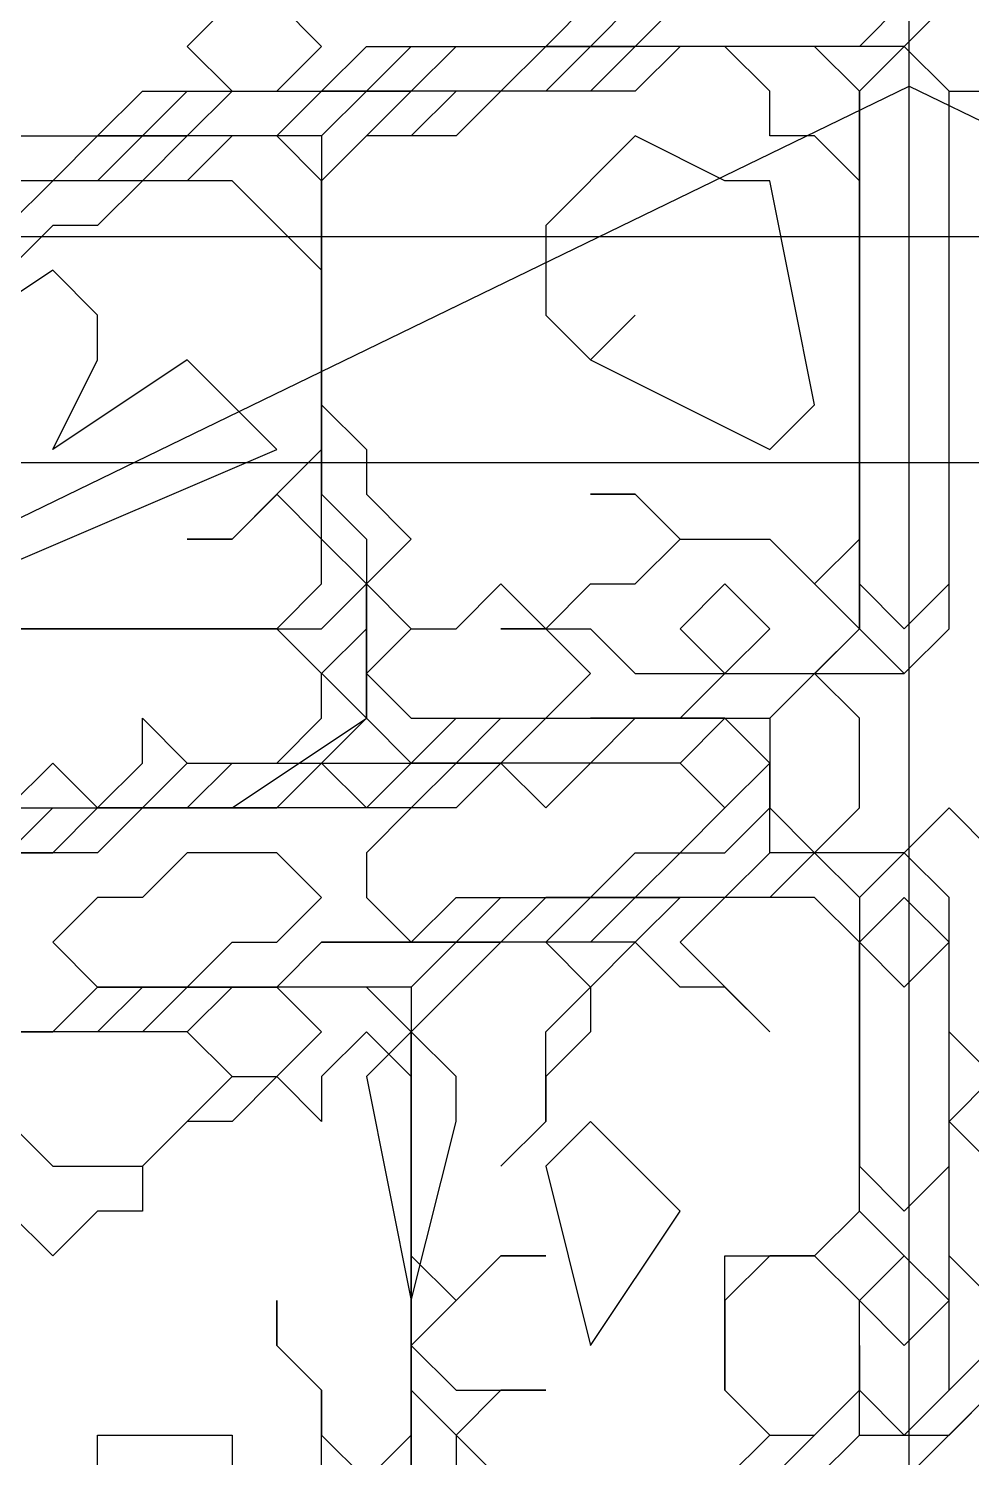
# Model space of a CAD drawing. Extents: x 46 to 224, y 52 to 151.
# Drawn here: x 123.3 to 135.83, y 118.78 to 137.76 of the extents above; entities that cross this region are included whole.
import ezdxf

# ---------------------------------------------------------------- set-up
doc = ezdxf.new("R2010")
doc.units = 0
doc.layers.add('OUTLINE', color=1, linetype='CONTINUOUS')

msp = doc.modelspace()

# ---------------------------------------------------------------- linework, layer by layer
for p, q in [((126.0056, 138.123), (125.4103, 137.5278)), ((127.196, 137.5278), (126.6008, 138.123)), ((130.1722, 137.5278), (130.7675, 138.123)), ((130.1722, 137.5278), (130.7675, 138.123)), ((130.7675, 137.5278), (131.3627, 138.123)), ((131.3627, 137.5278), (131.9579, 138.123)), ((131.3627, 137.5278), (131.9579, 138.123)), ((134.9341, 138.123), (134.3389, 137.5278)), ((134.9341, 138.123), (134.3389, 137.5278)), ((135.5294, 138.123), (134.9341, 137.5278)), ((125.4103, 137.5278), (126.0056, 136.9326)), ((126.6008, 136.9326), (127.196, 137.5278)), ((127.196, 136.9326), (127.7913, 137.5278)), ((127.196, 136.9326), (127.7913, 137.5278)), ((127.7913, 136.9326), (128.3865, 137.5278)), ((127.7913, 137.5278), (130.1722, 137.5278)), ((127.7913, 137.5278), (130.1722, 137.5278)), ((128.3865, 136.9326), (128.9818, 137.5278)), ((128.3865, 136.9326), (128.9818, 137.5278)), ((128.3865, 137.5278), (130.7675, 137.5278)), ((128.9818, 137.5278), (131.3627, 137.5278)), ((128.9818, 137.5278), (131.3627, 137.5278)), ((130.1722, 137.5278), (129.577, 136.9326)), ((130.1722, 137.5278), (129.577, 136.9326)), ((130.1722, 137.5278), (129.577, 136.9326)), ((130.7675, 137.5278), (130.1722, 136.9326)), ((130.7675, 137.5278), (130.1722, 136.9326)), ((130.7675, 137.5278), (130.1722, 136.9326)), ((134.3389, 137.5278), (130.1722, 137.5278)), ((134.3389, 137.5278), (130.1722, 137.5278)), ((134.9341, 137.5278), (130.1722, 137.5278)), ((130.7675, 137.5278), (130.1722, 136.9326)), ((130.7675, 137.5278), (130.1722, 136.9326)), ((133.7437, 137.5278), (130.7675, 137.5278)), ((133.7437, 137.5278), (130.7675, 137.5278)), ((133.7437, 137.5278), (130.7675, 137.5278)), ((134.9341, 137.5278), (130.7675, 137.5278)), ((131.3627, 137.5278), (130.7675, 136.9326)), ((131.3627, 137.5278), (130.7675, 136.9326)), ((134.9341, 137.5278), (130.7675, 137.5278)), ((133.7437, 137.5278), (131.3627, 137.5278)), ((133.7437, 137.5278), (131.3627, 137.5278)), ((131.9579, 137.5278), (131.3627, 136.9326)), ((132.5532, 137.5278), (131.9579, 137.5278)), ((133.1484, 136.9326), (132.5532, 137.5278)), ((134.3389, 136.9326), (133.7437, 137.5278)), ((134.3389, 136.9326), (133.7437, 137.5278)), ((134.3389, 136.9326), (133.7437, 137.5278)), ((134.3389, 136.9326), (133.7437, 137.5278)), ((134.3389, 136.9326), (133.7437, 137.5278)), ((134.9341, 137.5278), (134.3389, 136.9326)), ((134.9341, 137.5278), (134.3389, 136.9326)), ((134.9341, 137.5278), (134.3389, 136.9326)), ((134.9341, 137.5278), (134.3389, 136.9326)), ((134.9341, 137.5278), (134.3389, 136.9326)), ((134.9341, 137.5278), (134.3389, 136.9326)), ((135.5294, 136.9326), (134.9341, 137.5278)), ((135.5294, 136.9326), (134.9341, 137.5278)), ((135.5294, 136.9326), (134.9341, 137.5278)), ((134.9341, 137.5278), (135.5294, 136.9326)), ((135.5294, 136.9326), (134.9341, 137.5278)), ((135.5294, 136.9326), (134.9341, 137.5278)), ((135.5294, 136.9326), (134.9341, 137.5278)), ((135.5294, 136.9326), (134.9341, 137.5278)), ((135.5294, 136.9326), (134.9341, 137.5278)), ((135.5294, 136.9326), (134.9341, 137.5278)), ((124.2198, 136.3373), (124.8151, 136.9326)), ((124.2198, 136.3373), (124.8151, 136.9326)), ((124.8151, 136.3373), (125.4103, 136.9326)), ((124.8151, 136.9326), (127.196, 136.9326)), ((124.8151, 136.9326), (127.196, 136.9326)), ((125.4103, 136.3373), (126.0056, 136.9326)), ((125.4103, 136.3373), (126.0056, 136.9326)), ((125.4103, 136.9326), (127.7913, 136.9326)), ((126.0056, 136.9326), (126.6008, 136.9326)), ((126.0056, 136.9326), (128.3865, 136.9326)), ((126.0056, 136.9326), (128.3865, 136.9326)), ((127.196, 136.9326), (126.6008, 136.3373)), ((127.196, 136.9326), (126.6008, 136.3373)), ((127.7913, 136.9326), (127.196, 136.3373)), ((127.7913, 136.9326), (127.196, 136.3373)), ((127.7913, 136.9326), (127.196, 136.3373)), ((129.577, 136.9326), (127.196, 136.9326)), ((129.577, 136.9326), (127.196, 136.9326)), ((127.7913, 136.9326), (127.196, 136.3373)), ((127.7913, 136.9326), (127.196, 136.3373)), ((128.3865, 136.9326), (127.196, 135.7421)), ((127.7913, 136.9326), (127.196, 136.3373)), ((130.1722, 136.9326), (127.7913, 136.9326)), ((130.1722, 136.9326), (127.7913, 136.9326)), ((130.1722, 136.9326), (127.7913, 136.9326)), ((129.577, 136.9326), (127.7913, 136.9326)), ((130.1722, 136.9326), (127.7913, 136.9326)), ((130.1722, 136.9326), (127.7913, 136.9326)), ((130.7675, 136.9326), (128.3865, 136.9326)), ((128.9818, 136.9326), (128.3865, 136.3373)), ((130.7675, 136.9326), (128.9818, 136.9326)), ((129.577, 136.9326), (128.9818, 136.3373)), ((131.3627, 136.9326), (129.577, 136.9326)), ((133.1484, 136.3373), (133.1484, 136.9326)), ((134.3389, 136.3373), (134.3389, 136.9326)), ((134.3389, 136.9326), (134.3389, 136.3373)), ((134.3389, 135.7421), (134.3389, 136.9326)), ((134.3389, 136.9326), (134.3389, 136.3373)), ((134.3389, 136.3373), (134.3389, 136.9326)), ((134.3389, 136.9326), (134.3389, 129.7897)), ((134.3389, 136.3373), (134.3389, 136.9326)), ((134.3389, 136.9326), (134.3389, 130.3849)), ((134.3389, 136.9326), (134.3389, 130.3849)), ((135.5294, 129.7897), (135.5294, 136.9326)), ((135.5294, 129.7897), (135.5294, 136.9326)), ((135.5294, 129.7897), (135.5294, 136.9326)), ((135.5294, 136.9326), (136.1246, 136.9326)), ((135.5294, 136.3373), (135.5294, 136.9326)), ((135.5294, 136.9326), (136.1246, 136.9326)), ((135.5294, 136.3373), (135.5294, 136.9326)), ((135.5294, 136.3373), (135.5294, 136.9326)), ((135.5294, 136.3373), (135.5294, 136.9326)), ((135.5294, 136.3373), (135.5294, 136.9326)), ((135.5294, 136.3373), (135.5294, 136.9326)), ((135.5294, 136.3373), (135.5294, 136.9326)), ((121.2437, 136.3373), (124.2198, 136.3373)), ((121.2437, 136.3373), (124.2198, 136.3373)), ((122.4341, 136.3373), (124.8151, 136.3373)), ((123.0294, 136.3373), (125.4103, 136.3373)), ((123.0294, 136.3373), (125.4103, 136.3373)), ((124.2198, 136.3373), (123.6246, 135.7421)), ((124.2198, 136.3373), (123.6246, 135.7421)), ((126.6008, 136.3373), (124.2198, 136.3373)), ((126.6008, 136.3373), (124.2198, 136.3373)), ((124.8151, 136.3373), (124.2198, 135.7421)), ((124.8151, 136.3373), (124.2198, 135.7421)), ((124.8151, 136.3373), (124.2198, 135.7421)), ((125.4103, 136.3373), (124.8151, 135.7421)), ((125.4103, 136.3373), (124.8151, 135.7421)), ((125.4103, 136.3373), (124.8151, 135.7421)), ((127.196, 136.3373), (124.8151, 136.3373)), ((127.196, 136.3373), (124.8151, 136.3373)), ((125.4103, 136.3373), (124.8151, 135.7421)), ((127.196, 136.3373), (124.8151, 136.3373)), ((126.6008, 136.3373), (125.4103, 136.3373)), ((126.6008, 136.3373), (125.4103, 136.3373)), ((126.6008, 136.3373), (125.4103, 136.3373)), ((126.6008, 136.3373), (125.4103, 136.3373)), ((126.0056, 136.3373), (125.4103, 135.7421)), ((126.6008, 136.3373), (126.0056, 136.3373)), ((127.196, 135.7421), (126.6008, 136.3373)), ((127.196, 135.7421), (126.6008, 136.3373)), ((127.196, 135.7421), (126.6008, 136.3373)), ((127.196, 135.7421), (126.6008, 136.3373)), ((127.196, 135.7421), (126.6008, 136.3373)), ((127.196, 136.3373), (127.196, 135.7421)), ((127.196, 136.3373), (127.196, 135.7421)), ((127.196, 136.3373), (127.196, 135.7421)), ((127.7913, 136.3373), (127.196, 135.7421)), ((127.7913, 136.3373), (127.196, 135.7421)), ((128.3865, 136.3373), (127.7913, 136.3373)), ((128.9818, 136.3373), (127.7913, 136.3373)), ((131.3627, 136.3373), (130.1722, 135.1468)), ((131.3627, 136.3373), (130.1722, 135.1468)), ((132.5532, 135.7421), (131.3627, 136.3373)), ((132.5532, 135.7421), (131.3627, 136.3373)), ((133.7437, 136.3373), (133.1484, 136.3373)), ((134.3389, 135.7421), (133.7437, 136.3373)), ((134.3389, 136.3373), (134.3389, 135.7421)), ((134.3389, 129.7897), (134.3389, 136.3373)), ((134.3389, 130.9802), (134.3389, 136.3373)), ((135.5294, 129.7897), (135.5294, 136.3373)), ((135.5294, 135.7421), (135.5294, 136.3373)), ((135.5294, 129.7897), (135.5294, 136.3373)), ((135.5294, 129.7897), (135.5294, 136.3373)), ((135.5294, 130.3849), (135.5294, 136.3373)), ((135.5294, 130.3849), (135.5294, 136.3373)), ((135.5294, 129.7897), (135.5294, 136.3373)), ((123.6246, 135.7421), (120.6484, 135.7421)), ((123.6246, 135.7421), (120.6484, 135.7421)), ((124.2198, 135.7421), (121.2437, 135.7421)), ((124.2198, 135.7421), (121.2437, 135.7421)), ((124.2198, 135.7421), (121.2437, 135.7421)), ((124.8151, 135.7421), (121.8389, 135.7421)), ((124.8151, 135.7421), (121.8389, 135.7421)), ((124.8151, 135.7421), (121.8389, 135.7421)), ((124.8151, 135.7421), (121.8389, 135.7421)), ((123.6246, 135.7421), (123.0294, 135.1468)), ((125.4103, 135.7421), (123.6246, 135.7421)), ((124.8151, 135.7421), (124.2198, 135.1468)), ((126.0056, 135.7421), (124.8151, 135.7421)), ((126.6008, 135.1468), (126.0056, 135.7421)), ((127.196, 135.7421), (127.196, 131.5754)), ((127.196, 131.5754), (127.196, 135.7421)), ((127.196, 135.7421), (127.196, 131.5754)), ((127.196, 130.9802), (127.196, 135.7421)), ((127.196, 135.7421), (127.196, 132.7659)), ((133.1484, 135.7421), (132.5532, 135.7421)), ((133.1484, 135.7421), (132.5532, 135.7421)), ((133.7437, 132.7659), (133.1484, 135.7421)), ((133.7437, 132.7659), (133.1484, 135.7421)), ((134.3389, 130.9802), (134.3389, 135.7421)), ((135.5294, 129.7897), (135.5294, 135.7421)), ((123.6246, 135.1468), (122.4341, 133.9564)), ((124.2198, 135.1468), (123.6246, 135.1468)), ((127.196, 134.5516), (126.6008, 135.1468)), ((130.1722, 135.1468), (130.1722, 133.9564)), ((130.1722, 135.1468), (130.1722, 133.9564)), ((123.6246, 134.5516), (121.8389, 133.3611)), ((123.6246, 134.5516), (121.8389, 133.3611)), ((124.2198, 133.9564), (123.6246, 134.5516)), ((124.2198, 133.9564), (123.6246, 134.5516)), ((127.196, 134.5516), (127.196, 133.3611)), ((127.196, 133.9564), (127.196, 134.5516)), ((127.196, 132.1707), (127.196, 134.5516)), ((134.3389, 129.7897), (134.3389, 134.5516)), ((134.3389, 134.5516), (134.3389, 129.7897)), ((134.3389, 129.7897), (134.3389, 134.5516)), ((134.3389, 134.5516), (134.3389, 129.7897)), ((134.3389, 129.7897), (134.3389, 134.5516)), ((134.3389, 134.5516), (134.3389, 129.7897)), ((124.2198, 133.3611), (124.2198, 133.9564)), ((124.2198, 133.3611), (124.2198, 133.9564)), ((127.196, 133.3611), (127.196, 133.9564)), ((130.1722, 133.9564), (130.7675, 133.3611)), ((130.1722, 133.9564), (130.7675, 133.3611)), ((130.7675, 133.3611), (131.3627, 133.9564)), ((131.3627, 133.9564), (130.7675, 133.3611)), ((130.7675, 133.3611), (131.3627, 133.9564)), ((131.3627, 133.9564), (130.7675, 133.3611)), ((125.4103, 133.3611), (123.6246, 132.1707)), ((123.6246, 132.1707), (124.2198, 133.3611)), ((125.4103, 133.3611), (123.6246, 132.1707)), ((123.6246, 132.1707), (124.2198, 133.3611)), ((126.6008, 132.1707), (125.4103, 133.3611)), ((126.6008, 132.1707), (125.4103, 133.3611)), ((130.7675, 133.3611), (133.1484, 132.1707)), ((130.7675, 133.3611), (133.1484, 132.1707)), ((127.196, 132.7659), (127.7913, 132.1707)), ((133.1484, 132.1707), (133.7437, 132.7659)), ((133.1484, 132.1707), (133.7437, 132.7659)), ((122.4341, 130.3849), (126.6008, 132.1707)), ((122.4341, 130.3849), (126.6008, 132.1707)), ((126.0056, 130.9802), (127.196, 132.1707)), ((127.7913, 132.1707), (127.7913, 131.5754)), ((126.6008, 131.5754), (126.0056, 130.9802)), ((127.196, 130.9802), (126.6008, 131.5754)), ((127.196, 131.5754), (127.7913, 130.9802)), ((127.7913, 131.5754), (128.3865, 130.9802)), ((131.3627, 131.5754), (130.7675, 131.5754)), ((130.7675, 131.5754), (131.3627, 131.5754)), ((131.9579, 130.9802), (131.3627, 131.5754)), ((131.3627, 131.5754), (131.9579, 130.9802)), ((126.0056, 130.9802), (125.4103, 130.9802)), ((125.4103, 130.9802), (126.0056, 130.9802)), ((127.7913, 130.3849), (127.196, 130.9802)), ((127.196, 130.3849), (127.196, 130.9802)), ((127.7913, 130.9802), (127.7913, 130.3849)), ((128.3865, 130.9802), (127.7913, 130.3849)), ((131.3627, 130.3849), (131.9579, 130.9802)), ((131.9579, 130.9802), (133.1484, 130.9802)), ((133.1484, 130.9802), (133.7437, 130.3849)), ((133.7437, 130.3849), (134.3389, 130.9802)), ((133.7437, 130.3849), (134.3389, 130.9802)), ((134.3389, 129.7897), (134.3389, 130.9802)), ((134.3389, 130.9802), (134.3389, 129.7897)), ((134.3389, 129.7897), (134.3389, 130.9802)), ((134.3389, 130.9802), (134.3389, 129.7897)), ((126.6008, 129.7897), (127.196, 130.3849)), ((127.196, 129.7897), (127.7913, 130.3849)), ((127.7913, 129.7897), (127.7913, 130.3849)), ((127.7913, 130.3849), (127.7913, 128.5992)), ((127.7913, 130.3849), (128.3865, 129.7897)), ((127.7913, 130.3849), (128.3865, 129.7897)), ((128.9818, 129.7897), (129.577, 130.3849)), ((129.577, 130.3849), (130.1722, 129.7897)), ((130.1722, 129.7897), (130.7675, 130.3849)), ((130.7675, 130.3849), (131.3627, 130.3849)), ((132.5532, 130.3849), (131.9579, 129.7897)), ((133.1484, 129.7897), (132.5532, 130.3849)), ((134.3389, 129.7897), (133.7437, 130.3849)), ((134.3389, 129.7897), (134.3389, 130.3849)), ((134.3389, 130.3849), (134.3389, 129.7897)), ((134.3389, 130.3849), (134.9341, 129.7897)), ((134.3389, 130.3849), (134.9341, 129.7897)), ((134.9341, 129.7897), (135.5294, 130.3849)), ((134.9341, 129.7897), (135.5294, 130.3849)), ((121.2437, 129.7897), (127.196, 129.7897)), ((126.6008, 129.7897), (121.2437, 129.7897)), ((121.2437, 129.7897), (126.6008, 129.7897)), ((126.6008, 129.7897), (121.2437, 129.7897)), ((126.6008, 129.7897), (124.8151, 129.7897)), ((124.8151, 129.7897), (126.6008, 129.7897)), ((127.7913, 128.5992), (126.6008, 129.7897)), ((126.6008, 129.7897), (127.196, 129.1945)), ((127.196, 129.1945), (126.6008, 129.7897)), ((127.196, 129.1945), (126.6008, 129.7897)), ((127.196, 129.1945), (127.7913, 129.7897)), ((127.7913, 128.5992), (127.7913, 129.7897)), ((127.7913, 129.7897), (127.7913, 128.5992)), ((127.7913, 128.5992), (127.7913, 129.7897)), ((127.7913, 129.7897), (127.7913, 128.5992)), ((127.7913, 128.5992), (127.7913, 129.7897)), ((127.7913, 129.7897), (127.7913, 128.5992)), ((128.3865, 129.7897), (127.7913, 129.1945)), ((128.3865, 129.7897), (128.9818, 129.7897)), ((130.1722, 129.7897), (129.577, 129.7897)), ((129.577, 129.7897), (130.7675, 129.7897)), ((130.7675, 129.1945), (130.1722, 129.7897)), ((130.7675, 129.7897), (131.3627, 129.1945)), ((131.9579, 129.7897), (132.5532, 129.1945)), ((132.5532, 129.1945), (133.1484, 129.7897)), ((133.1484, 128.5992), (134.3389, 129.7897)), ((133.7437, 129.1945), (134.3389, 129.7897)), ((133.7437, 129.1945), (134.3389, 129.7897)), ((133.7437, 129.1945), (134.3389, 129.7897)), ((133.7437, 129.1945), (134.3389, 129.7897)), ((133.7437, 129.1945), (134.3389, 129.7897)), ((133.7437, 129.1945), (134.3389, 129.7897)), ((133.7437, 129.1945), (134.3389, 129.7897)), ((134.3389, 129.7897), (134.9341, 129.1945)), ((134.3389, 129.7897), (134.9341, 129.1945)), ((134.3389, 129.7897), (134.9341, 129.1945)), ((134.3389, 129.7897), (134.9341, 129.1945)), ((134.3389, 129.7897), (134.9341, 129.1945)), ((134.3389, 129.7897), (134.9341, 129.1945)), ((134.3389, 129.7897), (134.9341, 129.1945)), ((134.9341, 129.1945), (135.5294, 129.7897)), ((134.9341, 129.1945), (135.5294, 129.7897)), ((134.9341, 129.1945), (135.5294, 129.7897)), ((134.9341, 129.1945), (135.5294, 129.7897)), ((134.9341, 129.1945), (135.5294, 129.7897)), ((134.9341, 129.1945), (135.5294, 129.7897)), ((134.9341, 129.1945), (135.5294, 129.7897)), ((134.9341, 129.1945), (135.5294, 129.7897)), ((127.196, 128.5992), (127.196, 129.1945)), ((127.196, 128.5992), (127.196, 129.1945)), ((127.7913, 129.1945), (128.3865, 128.5992)), ((130.1722, 128.5992), (130.7675, 129.1945)), ((131.3627, 129.1945), (133.7437, 129.1945)), ((131.9579, 128.5992), (132.5532, 129.1945)), ((131.9579, 128.5992), (132.5532, 129.1945)), ((131.9579, 128.5992), (132.5532, 129.1945)), ((131.9579, 128.5992), (132.5532, 129.1945)), ((131.9579, 128.5992), (132.5532, 129.1945)), ((131.9579, 128.5992), (132.5532, 129.1945)), ((132.5532, 129.1945), (133.7437, 129.1945)), ((132.5532, 129.1945), (133.7437, 129.1945)), ((132.5532, 129.1945), (133.7437, 129.1945)), ((132.5532, 129.1945), (133.7437, 129.1945)), ((132.5532, 129.1945), (133.7437, 129.1945)), ((132.5532, 129.1945), (133.7437, 129.1945)), ((133.1484, 128.5992), (133.7437, 129.1945)), ((133.7437, 129.1945), (133.1484, 128.5992)), ((133.7437, 129.1945), (134.9341, 129.1945)), ((134.3389, 128.5992), (133.7437, 129.1945)), ((124.8151, 128.004), (124.8151, 128.5992)), ((124.8151, 128.5992), (125.4103, 128.004)), ((126.0056, 127.4088), (127.7913, 128.5992)), ((126.0056, 127.4088), (127.7913, 128.5992)), ((126.0056, 127.4088), (127.7913, 128.5992)), ((126.6008, 128.004), (127.196, 128.5992)), ((126.6008, 128.004), (127.196, 128.5992)), ((127.196, 128.004), (127.7913, 128.5992)), ((127.7913, 128.5992), (128.3865, 128.004)), ((127.7913, 128.5992), (128.3865, 128.004)), ((127.7913, 128.5992), (128.3865, 128.004)), ((127.7913, 128.5992), (128.3865, 128.004)), ((128.3865, 128.004), (128.9818, 128.5992)), ((128.3865, 128.5992), (130.1722, 128.5992)), ((128.9818, 128.004), (129.577, 128.5992)), ((128.9818, 128.004), (129.577, 128.5992)), ((128.9818, 128.004), (129.577, 128.5992)), ((128.9818, 128.5992), (131.9579, 128.5992)), ((129.577, 128.5992), (131.9579, 128.5992)), ((129.577, 128.5992), (131.9579, 128.5992)), ((129.577, 128.5992), (131.9579, 128.5992)), ((129.577, 128.004), (130.1722, 128.5992)), ((129.577, 128.004), (130.1722, 128.5992)), ((129.577, 128.004), (130.1722, 128.5992)), ((130.1722, 128.5992), (133.1484, 128.5992)), ((130.1722, 128.5992), (131.9579, 128.5992)), ((130.1722, 128.5992), (131.9579, 128.5992)), ((132.5532, 128.5992), (130.7675, 128.5992)), ((130.7675, 128.5992), (133.1484, 128.5992)), ((131.3627, 128.5992), (130.7675, 128.004)), ((132.5532, 128.5992), (131.3627, 128.5992)), ((132.5532, 128.5992), (131.9579, 128.004)), ((132.5532, 128.5992), (131.9579, 128.004)), ((133.1484, 128.004), (132.5532, 128.5992)), ((133.1484, 128.004), (132.5532, 128.5992)), ((133.1484, 128.004), (132.5532, 128.5992)), ((133.1484, 128.004), (132.5532, 128.5992)), ((133.1484, 128.5992), (133.1484, 127.4088)), ((134.3389, 128.004), (134.3389, 128.5992)), ((123.0294, 127.4088), (123.6246, 128.004)), ((123.6246, 128.004), (124.2198, 127.4088)), ((124.2198, 127.4088), (124.8151, 128.004)), ((124.8151, 127.4088), (125.4103, 128.004)), ((125.4103, 127.4088), (126.0056, 128.004)), ((125.4103, 128.004), (126.6008, 128.004)), ((125.4103, 128.004), (126.6008, 128.004)), ((126.0056, 128.004), (127.196, 128.004)), ((126.6008, 127.4088), (127.196, 128.004)), ((127.196, 128.004), (126.6008, 127.4088)), ((126.6008, 127.4088), (127.196, 128.004)), ((127.196, 128.004), (126.6008, 127.4088)), ((126.6008, 127.4088), (127.196, 128.004)), ((126.6008, 127.4088), (127.196, 128.004)), ((126.6008, 127.4088), (127.196, 128.004)), ((127.196, 128.004), (129.577, 128.004)), ((127.7913, 127.4088), (127.196, 128.004)), ((127.196, 128.004), (129.577, 128.004)), ((127.7913, 127.4088), (127.196, 128.004)), ((127.196, 128.004), (129.577, 128.004)), ((127.7913, 127.4088), (127.196, 128.004)), ((127.196, 128.004), (129.577, 128.004)), ((127.196, 128.004), (129.577, 128.004)), ((127.196, 128.004), (129.577, 128.004)), ((128.3865, 128.004), (127.7913, 127.4088)), ((128.3865, 128.004), (127.7913, 127.4088)), ((128.3865, 128.004), (127.7913, 127.4088)), ((128.3865, 128.004), (128.9818, 128.004)), ((128.3865, 128.004), (128.9818, 128.004)), ((128.3865, 128.004), (128.9818, 128.004)), ((129.577, 128.004), (128.3865, 128.004)), ((129.577, 128.004), (128.3865, 128.004)), ((129.577, 128.004), (128.3865, 128.004)), ((128.9818, 128.004), (128.3865, 127.4088)), ((130.7675, 128.004), (128.9818, 128.004)), ((129.577, 128.004), (128.9818, 127.4088)), ((129.577, 128.004), (128.9818, 127.4088)), ((130.1722, 127.4088), (129.577, 128.004)), ((130.1722, 127.4088), (129.577, 128.004)), ((130.7675, 128.004), (130.1722, 127.4088)), ((130.7675, 128.004), (130.1722, 127.4088)), ((131.9579, 128.004), (130.7675, 128.004)), ((131.9579, 128.004), (130.7675, 128.004)), ((131.9579, 128.004), (132.5532, 127.4088)), ((132.5532, 127.4088), (131.9579, 128.004)), ((131.9579, 128.004), (132.5532, 127.4088)), ((132.5532, 127.4088), (131.9579, 128.004)), ((132.5532, 127.4088), (133.1484, 128.004)), ((132.5532, 127.4088), (133.1484, 128.004)), ((133.1484, 126.8135), (133.1484, 128.004)), ((133.1484, 127.4088), (133.1484, 128.004)), ((134.3389, 127.4088), (134.3389, 128.004)), ((123.0294, 126.8135), (123.6246, 127.4088)), ((123.0294, 126.8135), (123.6246, 127.4088)), ((123.0294, 126.8135), (123.6246, 127.4088)), ((123.0294, 126.8135), (123.6246, 127.4088)), ((123.0294, 127.4088), (125.4103, 127.4088)), ((123.0294, 127.4088), (124.8151, 127.4088)), ((123.0294, 126.8135), (123.6246, 127.4088)), ((123.6246, 127.4088), (126.0056, 127.4088)), ((123.6246, 127.4088), (126.0056, 127.4088)), ((123.6246, 127.4088), (126.0056, 127.4088)), ((123.6246, 126.8135), (124.2198, 127.4088)), ((124.2198, 127.4088), (123.6246, 126.8135)), ((123.6246, 126.8135), (124.2198, 127.4088)), ((123.6246, 127.4088), (126.6008, 127.4088)), ((123.6246, 127.4088), (126.6008, 127.4088)), ((124.2198, 127.4088), (126.6008, 127.4088)), ((124.8151, 127.4088), (124.2198, 127.4088)), ((124.2198, 127.4088), (126.6008, 127.4088)), ((126.6008, 127.4088), (124.2198, 127.4088)), ((124.8151, 127.4088), (124.2198, 126.8135)), ((124.2198, 127.4088), (126.6008, 127.4088)), ((126.6008, 127.4088), (124.8151, 127.4088)), ((128.3865, 127.4088), (124.8151, 127.4088)), ((128.3865, 127.4088), (127.7913, 126.8135)), ((128.3865, 127.4088), (127.7913, 126.8135)), ((128.9818, 127.4088), (128.3865, 127.4088)), ((128.9818, 127.4088), (128.3865, 127.4088)), ((131.9579, 126.8135), (132.5532, 127.4088)), ((131.9579, 126.8135), (132.5532, 127.4088)), ((132.5532, 126.8135), (133.1484, 127.4088)), ((133.1484, 127.4088), (133.7437, 126.8135)), ((133.7437, 126.8135), (134.3389, 127.4088)), ((135.5294, 127.4088), (134.9341, 126.8135)), ((136.1246, 126.8135), (135.5294, 127.4088)), ((120.6484, 126.8135), (123.6246, 126.8135)), ((120.6484, 126.8135), (123.6246, 126.8135)), ((123.6246, 126.8135), (121.8389, 126.8135)), ((124.2198, 126.8135), (123.0294, 126.8135)), ((125.4103, 126.8135), (124.8151, 126.2183)), ((125.4103, 126.8135), (124.8151, 126.2183)), ((126.6008, 126.8135), (125.4103, 126.8135)), ((126.6008, 126.8135), (125.4103, 126.8135)), ((127.196, 126.2183), (126.6008, 126.8135)), ((127.196, 126.2183), (126.6008, 126.8135)), ((127.7913, 126.8135), (127.7913, 126.2183)), ((127.7913, 126.8135), (127.7913, 126.2183)), ((130.7675, 126.2183), (131.3627, 126.8135)), ((130.7675, 126.2183), (131.3627, 126.8135)), ((131.3627, 126.2183), (131.9579, 126.8135)), ((131.3627, 126.8135), (131.9579, 126.8135)), ((131.3627, 126.8135), (131.9579, 126.8135)), ((131.9579, 126.8135), (132.5532, 126.8135)), ((133.1484, 126.8135), (132.5532, 126.2183)), ((133.1484, 126.8135), (132.5532, 126.2183)), ((133.1484, 126.8135), (132.5532, 126.2183)), ((133.7437, 126.8135), (133.1484, 126.2183)), ((134.9341, 126.8135), (133.1484, 126.8135)), ((134.9341, 126.8135), (133.1484, 126.8135)), ((134.9341, 126.8135), (133.1484, 126.8135)), ((133.7437, 126.8135), (133.1484, 126.2183)), ((134.9341, 126.8135), (133.1484, 126.8135)), ((134.3389, 126.2183), (133.7437, 126.8135)), ((134.3389, 126.2183), (133.7437, 126.8135)), ((134.9341, 126.8135), (134.3389, 126.2183)), ((134.9341, 126.8135), (134.3389, 126.2183)), ((134.9341, 126.8135), (134.3389, 126.2183)), ((135.5294, 126.2183), (134.9341, 126.8135)), ((135.5294, 126.2183), (134.9341, 126.8135)), ((135.5294, 126.2183), (134.9341, 126.8135)), ((135.5294, 126.2183), (134.9341, 126.8135)), ((135.5294, 126.2183), (134.9341, 126.8135)), ((135.5294, 126.2183), (134.9341, 126.8135)), ((124.2198, 126.2183), (123.6246, 125.623)), ((124.2198, 126.2183), (123.6246, 125.623)), ((124.8151, 126.2183), (124.2198, 126.2183)), ((124.8151, 126.2183), (124.2198, 126.2183)), ((126.6008, 125.623), (127.196, 126.2183)), ((126.6008, 125.623), (127.196, 126.2183)), ((127.7913, 126.2183), (128.3865, 125.623)), ((127.7913, 126.2183), (128.3865, 125.623)), ((128.3865, 125.623), (128.9818, 126.2183)), ((128.3865, 125.623), (128.9818, 126.2183)), ((128.9818, 125.623), (129.577, 126.2183)), ((128.9818, 126.2183), (130.7675, 126.2183)), ((128.9818, 126.2183), (130.7675, 126.2183)), ((129.577, 126.2183), (131.3627, 126.2183)), ((130.1722, 126.2183), (129.577, 125.623)), ((130.7675, 126.2183), (130.1722, 125.623)), ((132.5532, 126.2183), (130.1722, 126.2183)), ((130.7675, 126.2183), (130.1722, 125.623)), ((130.7675, 126.2183), (130.1722, 125.623)), ((133.1484, 126.2183), (130.7675, 126.2183)), ((130.7675, 126.2183), (131.9579, 126.2183)), ((131.3627, 126.2183), (130.7675, 126.2183)), ((132.5532, 126.2183), (130.7675, 126.2183)), ((131.3627, 126.2183), (130.7675, 125.623)), ((132.5532, 126.2183), (130.7675, 126.2183)), ((131.9579, 126.2183), (131.3627, 126.2183)), ((133.1484, 126.2183), (131.3627, 126.2183)), ((131.9579, 126.2183), (131.3627, 125.623)), ((133.7437, 126.2183), (131.9579, 126.2183)), ((132.5532, 126.2183), (131.9579, 125.623)), ((133.7437, 126.2183), (132.5532, 126.2183)), ((134.3389, 125.623), (133.7437, 126.2183)), ((134.3389, 125.623), (133.7437, 126.2183)), ((134.3389, 126.2183), (134.3389, 122.6468)), ((134.9341, 126.2183), (134.3389, 125.623)), ((135.5294, 125.623), (134.9341, 126.2183)), ((135.5294, 119.6707), (135.5294, 126.2183)), ((135.5294, 125.623), (135.5294, 126.2183)), ((135.5294, 125.623), (135.5294, 126.2183)), ((135.5294, 119.6707), (135.5294, 126.2183)), ((135.5294, 125.623), (135.5294, 126.2183)), ((135.5294, 125.623), (135.5294, 126.2183)), ((123.6246, 125.623), (124.2198, 125.0278)), ((123.6246, 125.623), (124.2198, 125.0278)), ((125.4103, 125.0278), (126.0056, 125.623)), ((125.4103, 125.0278), (126.0056, 125.623)), ((126.0056, 125.623), (126.6008, 125.623)), ((126.0056, 125.623), (126.6008, 125.623)), ((126.6008, 125.0278), (127.196, 125.623)), ((127.196, 125.623), (126.6008, 125.0278)), ((127.196, 125.623), (126.6008, 125.0278)), ((127.196, 125.623), (126.6008, 125.0278)), ((127.196, 125.623), (128.9818, 125.623)), ((129.577, 125.623), (127.196, 125.623)), ((130.1722, 125.623), (127.196, 125.623)), ((130.1722, 125.623), (127.196, 125.623)), ((127.7913, 125.623), (129.577, 125.623)), ((128.3865, 125.623), (127.7913, 125.623)), ((128.9818, 125.623), (128.3865, 125.0278)), ((129.577, 125.623), (128.3865, 125.623)), ((128.9818, 125.623), (128.3865, 125.0278)), ((128.9818, 125.623), (128.3865, 125.0278)), ((129.577, 125.623), (128.3865, 124.4326)), ((130.1722, 125.623), (128.9818, 125.623)), ((130.7675, 125.623), (128.9818, 125.623)), ((131.3627, 125.623), (128.9818, 125.623)), ((130.1722, 125.623), (129.577, 125.623)), ((130.7675, 125.0278), (130.1722, 125.623)), ((131.3627, 125.623), (130.7675, 125.0278)), ((131.9579, 125.0278), (131.3627, 125.623)), ((131.9579, 125.623), (133.1484, 124.4326)), ((134.3389, 122.0516), (134.3389, 125.623)), ((134.3389, 125.0278), (134.3389, 125.623)), ((134.3389, 125.623), (134.9341, 125.0278)), ((134.9341, 125.0278), (135.5294, 125.623)), ((135.5294, 124.4326), (135.5294, 125.623)), ((135.5294, 121.4564), (135.5294, 125.623)), ((135.5294, 122.6468), (135.5294, 125.623)), ((135.5294, 121.4564), (135.5294, 125.623)), ((123.6246, 124.4326), (124.2198, 125.0278)), ((124.2198, 125.0278), (123.6246, 124.4326)), ((124.8151, 125.0278), (124.2198, 124.4326)), ((124.2198, 125.0278), (126.6008, 125.0278)), ((126.6008, 125.0278), (124.2198, 125.0278)), ((124.2198, 125.0278), (125.4103, 125.0278)), ((124.8151, 125.0278), (124.2198, 124.4326)), ((124.2198, 125.0278), (125.4103, 125.0278)), ((124.8151, 125.0278), (124.2198, 124.4326)), ((128.3865, 125.0278), (124.8151, 125.0278)), ((124.8151, 125.0278), (126.0056, 125.0278)), ((125.4103, 125.0278), (124.8151, 125.0278)), ((126.6008, 125.0278), (124.8151, 125.0278)), ((125.4103, 125.0278), (124.8151, 124.4326)), ((125.4103, 125.0278), (124.8151, 124.4326)), ((125.4103, 125.0278), (124.8151, 124.4326)), ((126.6008, 125.0278), (124.8151, 125.0278)), ((126.0056, 125.0278), (125.4103, 125.0278)), ((127.7913, 125.0278), (125.4103, 125.0278)), ((127.7913, 125.0278), (125.4103, 125.0278)), ((127.7913, 125.0278), (125.4103, 125.0278)), ((126.0056, 125.0278), (125.4103, 124.4326)), ((126.6008, 125.0278), (126.0056, 125.0278)), ((127.196, 124.4326), (126.6008, 125.0278)), ((128.3865, 124.4326), (127.7913, 125.0278)), ((128.3865, 124.4326), (127.7913, 125.0278)), ((128.3865, 124.4326), (127.7913, 125.0278)), ((128.3865, 125.0278), (128.3865, 118.4802)), ((128.3865, 125.0278), (128.3865, 119.6707)), ((130.1722, 124.4326), (130.7675, 125.0278)), ((130.7675, 125.0278), (130.7675, 124.4326)), ((132.5532, 125.0278), (131.9579, 125.0278)), ((133.1484, 124.4326), (132.5532, 125.0278)), ((134.3389, 122.0516), (134.3389, 125.0278)), ((120.6484, 124.4326), (123.6246, 124.4326)), ((123.6246, 124.4326), (121.2437, 124.4326)), ((121.8389, 124.4326), (123.6246, 124.4326)), ((124.2198, 124.4326), (122.4341, 124.4326)), ((123.6246, 124.4326), (122.4341, 124.4326)), ((124.2198, 124.4326), (122.4341, 124.4326)), ((124.8151, 124.4326), (122.4341, 124.4326)), ((124.8151, 124.4326), (122.4341, 124.4326)), ((124.8151, 124.4326), (122.4341, 124.4326)), ((124.2198, 124.4326), (122.4341, 124.4326)), ((125.4103, 124.4326), (123.0294, 124.4326)), ((125.4103, 124.4326), (126.0056, 123.8373)), ((126.0056, 123.8373), (125.4103, 124.4326)), ((126.6008, 123.8373), (127.196, 124.4326)), ((127.7913, 124.4326), (127.196, 123.8373)), ((128.3865, 124.4326), (127.7913, 123.8373)), ((128.3865, 124.4326), (127.7913, 123.8373)), ((128.3865, 123.8373), (127.7913, 124.4326)), ((128.9818, 123.8373), (128.3865, 124.4326)), ((128.9818, 123.8373), (128.3865, 124.4326)), ((128.3865, 117.8849), (128.3865, 124.4326)), ((128.3865, 117.8849), (128.3865, 124.4326)), ((128.3865, 123.8373), (128.3865, 124.4326)), ((128.3865, 124.4326), (128.3865, 121.4564)), ((130.7675, 124.4326), (130.1722, 123.8373)), ((130.1722, 123.2421), (130.1722, 124.4326)), ((136.1246, 123.8373), (135.5294, 124.4326)), ((122.4341, 123.8373), (123.6246, 122.6468)), ((125.4103, 123.2421), (126.0056, 123.8373)), ((126.0056, 123.8373), (126.6008, 123.8373)), ((126.6008, 123.8373), (126.0056, 123.2421)), ((127.196, 123.2421), (126.6008, 123.8373)), ((127.196, 123.8373), (127.196, 123.2421)), ((127.7913, 123.8373), (128.3865, 120.8611)), ((127.7913, 123.8373), (128.3865, 120.8611)), ((128.3865, 118.4802), (128.3865, 123.8373)), ((128.3865, 119.0754), (128.3865, 123.8373)), ((128.9818, 123.2421), (128.9818, 123.8373)), ((128.9818, 123.2421), (128.9818, 123.8373)), ((130.1722, 123.8373), (130.1722, 123.2421)), ((135.5294, 123.2421), (136.1246, 123.8373)), ((124.8151, 122.6468), (125.4103, 123.2421)), ((125.4103, 123.2421), (124.8151, 122.6468)), ((126.0056, 123.2421), (125.4103, 123.2421)), ((128.3865, 120.8611), (128.9818, 123.2421)), ((128.3865, 120.8611), (128.9818, 123.2421)), ((130.1722, 123.2421), (129.577, 122.6468)), ((129.577, 122.6468), (130.1722, 123.2421)), ((130.7675, 123.2421), (130.1722, 122.6468)), ((130.7675, 123.2421), (130.1722, 122.6468)), ((131.3627, 122.6468), (130.7675, 123.2421)), ((131.3627, 122.6468), (130.7675, 123.2421)), ((136.1246, 122.6468), (135.5294, 123.2421)), ((123.6246, 122.6468), (124.8151, 122.6468)), ((124.8151, 122.6468), (124.8151, 122.0516)), ((130.1722, 122.6468), (130.7675, 120.2659)), ((130.1722, 122.6468), (130.7675, 120.2659)), ((131.9579, 122.0516), (131.3627, 122.6468)), ((131.9579, 122.0516), (131.3627, 122.6468)), ((134.3389, 122.6468), (134.9341, 122.0516)), ((134.9341, 122.0516), (135.5294, 122.6468)), ((123.6246, 121.4564), (123.0294, 122.0516)), ((124.2198, 122.0516), (123.6246, 121.4564)), ((124.8151, 122.0516), (124.2198, 122.0516)), ((130.7675, 120.2659), (131.9579, 122.0516)), ((130.7675, 120.2659), (131.9579, 122.0516)), ((133.7437, 121.4564), (134.3389, 122.0516)), ((134.9341, 121.4564), (134.3389, 122.0516)), ((128.3865, 121.4564), (128.9818, 120.8611)), ((129.577, 121.4564), (128.3865, 120.2659)), ((128.9818, 120.8611), (129.577, 121.4564)), ((129.577, 121.4564), (130.1722, 121.4564)), ((130.1722, 121.4564), (129.577, 121.4564)), ((132.5532, 119.6707), (132.5532, 121.4564)), ((132.5532, 121.4564), (133.7437, 121.4564)), ((133.1484, 121.4564), (132.5532, 120.8611)), ((133.7437, 121.4564), (133.1484, 121.4564)), ((134.3389, 120.8611), (133.7437, 121.4564)), ((134.3389, 120.8611), (134.9341, 121.4564)), ((134.9341, 121.4564), (134.3389, 120.8611)), ((135.5294, 120.8611), (134.9341, 121.4564)), ((136.1246, 120.8611), (135.5294, 121.4564)), ((136.1246, 120.8611), (135.5294, 121.4564)), ((126.6008, 120.2659), (126.6008, 120.8611)), ((126.6008, 120.8611), (126.6008, 120.2659)), ((132.5532, 120.8611), (132.5532, 119.6707)), ((134.3389, 119.6707), (134.3389, 120.8611)), ((134.3389, 120.8611), (134.9341, 120.2659)), ((134.3389, 120.2659), (134.3389, 120.8611)), ((134.9341, 120.2659), (135.5294, 120.8611)), ((127.196, 119.6707), (126.6008, 120.2659)), ((126.6008, 120.2659), (127.196, 119.6707)), ((128.3865, 120.2659), (128.9818, 119.6707)), ((134.3389, 119.0754), (134.3389, 120.2659)), ((134.3389, 120.2659), (134.3389, 119.6707)), ((134.3389, 119.6707), (134.3389, 120.2659)), ((134.9341, 119.0754), (136.1246, 120.2659)), ((134.9341, 119.0754), (136.1246, 120.2659)), ((127.196, 117.8849), (127.196, 119.6707)), ((127.196, 119.6707), (127.196, 119.0754)), ((128.3865, 119.6707), (128.9818, 119.0754)), ((128.9818, 119.6707), (130.1722, 119.6707)), ((129.577, 119.6707), (128.9818, 119.0754)), ((130.1722, 119.6707), (129.577, 119.6707)), ((133.1484, 119.0754), (132.5532, 119.6707)), ((132.5532, 119.6707), (133.1484, 119.0754)), ((133.1484, 118.4802), (134.3389, 119.6707)), ((133.7437, 119.0754), (134.3389, 119.6707)), ((134.3389, 119.0754), (134.3389, 119.6707)), ((134.3389, 119.6707), (134.9341, 119.0754)), ((134.3389, 119.6707), (134.9341, 119.0754)), ((134.9341, 119.0754), (135.5294, 119.6707)), ((134.9341, 118.4802), (136.1246, 119.6707)), ((134.9341, 119.0754), (135.5294, 119.6707)), ((135.5294, 119.0754), (136.1246, 119.6707)), ((124.2198, 119.0754), (126.0056, 119.0754)), ((124.2198, 118.4802), (124.2198, 119.0754)), ((126.0056, 119.0754), (126.0056, 118.4802)), ((127.196, 119.0754), (127.7913, 118.4802)), ((127.7913, 118.4802), (128.3865, 119.0754)), ((128.9818, 119.0754), (128.9818, 118.4802)), ((128.9818, 119.0754), (129.577, 118.4802)), ((132.5532, 118.4802), (133.1484, 119.0754)), ((133.1484, 119.0754), (133.7437, 119.0754)), ((133.7437, 118.4802), (134.3389, 119.0754)), ((133.7437, 118.4802), (134.3389, 119.0754)), ((133.7437, 118.4802), (134.3389, 119.0754)), ((133.7437, 118.4802), (134.3389, 119.0754)), ((133.7437, 118.4802), (134.3389, 119.0754)), ((134.3389, 119.0754), (135.5294, 119.0754)), ((134.3389, 119.0754), (134.9341, 119.0754)), ((134.3389, 119.0754), (134.9341, 119.0754))]:
    msp.add_line(p, q)
at = {"layer": 'OUTLINE', "color": 1}
for p, q in [((135, 55), (135, 150)), ((100, 120), (135, 137)), ((135, 137), (170, 120)), ((55, 135), (215, 135)), ((50, 132), (220, 132))]:
    msp.add_line(p, q, dxfattribs=at)

doc.saveas('drawing.dxf')
